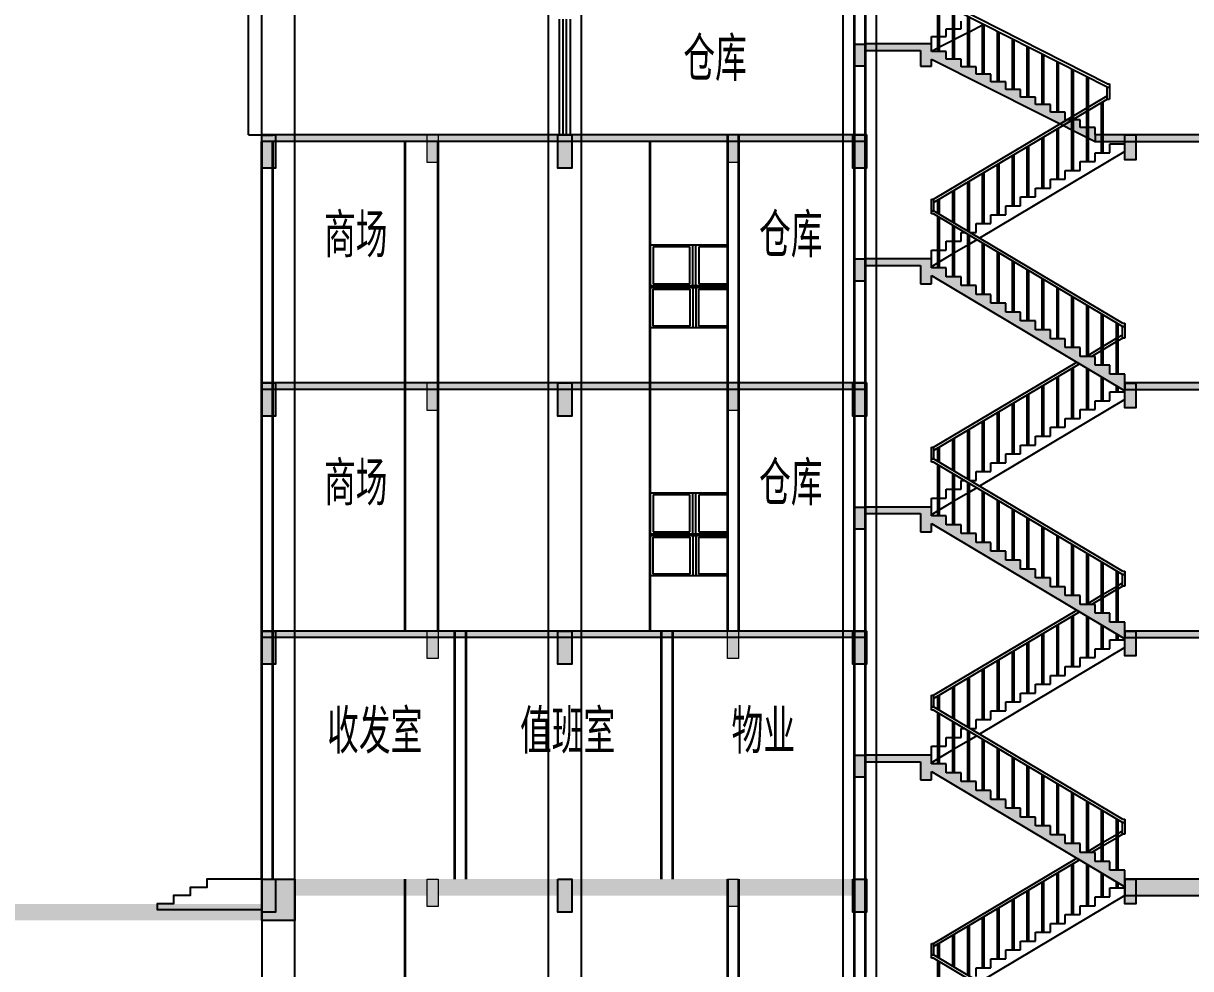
# Model space of a CAD drawing. Extents: x -129850 to 18340, y -11508 to 71861.
# Drawn here: x -34127 to -12945, y -1625 to 15525 of the extents above; entities that cross this region are included whole.
import ezdxf

# ---------------------------------------------------------------- set-up
doc = ezdxf.new("R2010")
doc.units = 0
doc.header["$LTSCALE"] = 1000
doc.header["$MEASUREMENT"] = 0
for name, color, linetype in [('Beam', 230, 'Continuous'), ('COLUMN', 170, 'Continuous'), ('E_CURTWALL', 51, 'Continuous'), ('E_LINE', 7, 'Continuous'), ('E_WINDOW', 4, 'Continuous'), ('FLOOR-100', 173, 'Continuous'), ('PUB_HATCH', 42, 'Continuous'), ('S_E_STAIR', 4, 'Continuous'), ('S_STAIR', 70, 'Continuous'), ('S_WINDOW', 4, 'Continuous'), ('Text', 7, 'Continuous'), ('TL-floor', 35, 'Continuous')]:
    doc.layers.add(name, color=color, linetype=linetype)
doc.layers.add('S_Beam', color=4, linetype='Continuous', lineweight=9)
doc.layers.add('S_WALL', color=40, linetype='Continuous', lineweight=35)
doc.styles.get("Standard").update_dxf_attribs({"font": 'gbenor.shx', "bigfont": 'gbcbig.shx'})

# ---------------------------------------------------------------- blocks, each defined once
blk = doc.blocks.new('$EWDLib$00001159')
for p, q in [((0, 0), (0, 1500)), ((84, 0), (84, 1500)), ((156, 0), (156, 1500)), ((240, 0), (240, 1500))]:
    blk.add_line(p, q)

msp = doc.modelspace()

# ---------------------------------------------------------------- hatches: boundary and pattern name
at = {"layer": 'Beam'}
h = msp.add_hatch(color=256, dxfattribs=at)
h.dxf.hatch_style = 1
h.paths.add_polyline_path([(-29800, 13500), (-29550, 13500), (-29550, 12900), (-29800, 12900)])
h = msp.add_hatch(color=256, dxfattribs=at)
h.dxf.hatch_style = 1
h.paths.add_polyline_path([(-24425, 13500), (-24175, 13500), (-24175, 12900), (-24425, 12900)])
h = msp.add_hatch(color=256, dxfattribs=at)
h.dxf.hatch_style = 1
h.paths.add_polyline_path([(-19075, 13500), (-18825, 13500), (-18825, 12900), (-19075, 12900)])
h = msp.add_hatch(color=256, dxfattribs=at)
h.dxf.hatch_style = 1
h.paths.add_polyline_path([(-29800, 9000), (-29550, 9000), (-29550, 8400), (-29800, 8400)])
h = msp.add_hatch(color=256, dxfattribs=at)
h.dxf.hatch_style = 1
h.paths.add_polyline_path([(-24425, 9000), (-24175, 9000), (-24175, 8400), (-24425, 8400)])
h = msp.add_hatch(color=256, dxfattribs=at)
h.dxf.hatch_style = 1
h.paths.add_polyline_path([(-19075, 9000), (-18825, 9000), (-18825, 8400), (-19075, 8400)])
h = msp.add_hatch(color=256, dxfattribs=at)
h.dxf.hatch_style = 1
h.paths.add_polyline_path([(-29800, 4500), (-29550, 4500), (-29550, 3900), (-29800, 3900)])
h = msp.add_hatch(color=256, dxfattribs=at)
h.dxf.hatch_style = 1
h.paths.add_polyline_path([(-24425, 4500), (-24175, 4500), (-24175, 3900), (-24425, 3900)])
h = msp.add_hatch(color=256, dxfattribs=at)
h.dxf.hatch_style = 1
h.paths.add_polyline_path([(-19075, 4500), (-18825, 4500), (-18825, 3900), (-19075, 3900)])
h = msp.add_hatch(color=256, dxfattribs=at)
h.dxf.hatch_style = 1
h.paths.add_polyline_path([(-29800, 0), (-29550, 0), (-29550, -600), (-29800, -600)])
h = msp.add_hatch(color=256, dxfattribs=at)
h.dxf.hatch_style = 1
h.paths.add_polyline_path([(-24425, 0), (-24175, 0), (-24175, -600), (-24425, -600)])
h = msp.add_hatch(color=256, dxfattribs=at)
h.dxf.hatch_style = 1
h.paths.add_polyline_path([(-19075, 0), (-18825, 0), (-18825, -600), (-19075, -600)])
at = {"layer": 'FLOOR-100'}
h = msp.add_hatch(color=256, dxfattribs=at)
h.dxf.hatch_style = 1
h.paths.add_polyline_path([(-18850, 13500), (-29800, 13500), (-29800, 13380), (-18850, 13380)])
h = msp.add_hatch(color=256, dxfattribs=at)
h.dxf.hatch_style = 1
h.paths.add_polyline_path([(11700, 13380), (11700, 13500), (-14680, 13500), (-14680, 13380)])
h = msp.add_hatch(color=256, dxfattribs=at)
h.dxf.hatch_style = 1
h.paths.add_polyline_path([(-18850, 9000), (-29800, 9000), (-29800, 8880), (-18850, 8880)])
h = msp.add_hatch(color=256, dxfattribs=at)
h.dxf.hatch_style = 1
h.paths.add_polyline_path([(11700, 8880), (11700, 9000), (-14140, 9000), (-14140, 8880)])
h = msp.add_hatch(color=256, dxfattribs=at)
h.dxf.hatch_style = 1
h.paths.add_polyline_path([(-18850, 4500), (-29800, 4500), (-29800, 4380), (-18850, 4380)])
h = msp.add_hatch(color=256, dxfattribs=at)
h.dxf.hatch_style = 1
h.paths.add_polyline_path([(11700, 4380), (11700, 4500), (-14140, 4500), (-14140, 4380)])
h = msp.add_hatch(color=256, dxfattribs=at)
h.dxf.hatch_style = 1
h.paths.add_polyline_path([(-18850, 0), (-29800, 0), (-29800, -300), (-18850, -300)])
h = msp.add_hatch(color=256, dxfattribs=at)
h.dxf.hatch_style = 1
h.paths.add_polyline_path([(-29200, 0), (-29800, 0), (-29800, -750), (-29200, -750)])
h = msp.add_hatch(color=256, dxfattribs=at)
h.dxf.hatch_style = 1
h.paths.add_polyline_path([(-14140, 0), (-14140, -300), (11700, -300), (11700, 0)])
h = msp.add_hatch(color=256, dxfattribs=at)
h.dxf.hatch_style = 1
h.paths.add_polyline_path([(-29800, -450), (-43400, -450), (-43400, -750), (-29800, -750)])
at = {"layer": 'PUB_HATCH'}
for points in [[(-17650, 15150), (-18850, 15150), (-18850, 15030), (-17850, 15030), (-17850, 14750), (-17650, 14750)], [(-14680, 13500), (-14680, 13637.5), (-14950, 13637.5), (-14950, 13775), (-15220, 13775), (-15220, 13912.5), (-15490, 13912.5), (-15490, 14050), (-15760, 14050), (-15760, 14187.5), (-16030, 14187.5), (-16030, 14325), (-16300, 14325), (-16300, 14462.5), (-16570, 14462.5), (-16570, 14600), (-16840, 14600), (-16840, 14737.5), (-17110, 14737.5), (-17110, 14875), (-17380, 14875), (-17380, 15012.5), (-17650, 15012.5), (-17650, 15030), (-17650, 14877.8), (-14680, 13380)], [(-17650, 11249.9), (-18850, 11249.9), (-18850, 11129.9), (-17850, 11129.9), (-17850, 10799.9), (-17650, 10799.9)], [(-14140, 8999.9), (-14140, 9160.7), (-14410, 9160.7), (-14410, 9321.4), (-14680, 9321.4), (-14680, 9482.1), (-14950, 9482.1), (-14950, 9642.8), (-15220, 9642.8), (-15220, 9803.5), (-15490, 9803.5), (-15490, 9964.2), (-15760, 9964.2), (-15760, 10124.9), (-16030, 10124.9), (-16030, 10285.7), (-16300, 10285.7), (-16300, 10446.4), (-16570, 10446.4), (-16570, 10607.1), (-16840, 10607.1), (-16840, 10767.8), (-17110, 10767.8), (-17110, 10928.5), (-17380, 10928.5), (-17380, 11089.2), (-17650, 11089.2), (-17650, 11129.9), (-17650, 10949.6), (-14140, 8860.3)], [(-17650, 6749.9), (-18850, 6749.9), (-18850, 6629.9), (-17850, 6629.9), (-17850, 6299.9), (-17650, 6299.9)], [(-14140, 4499.9), (-14140, 4660.7), (-14410, 4660.7), (-14410, 4821.4), (-14680, 4821.4), (-14680, 4982.1), (-14950, 4982.1), (-14950, 5142.8), (-15220, 5142.8), (-15220, 5303.5), (-15490, 5303.5), (-15490, 5464.2), (-15760, 5464.2), (-15760, 5624.9), (-16030, 5624.9), (-16030, 5785.7), (-16300, 5785.7), (-16300, 5946.4), (-16570, 5946.4), (-16570, 6107.1), (-16840, 6107.1), (-16840, 6267.8), (-17110, 6267.8), (-17110, 6428.5), (-17380, 6428.5), (-17380, 6589.2), (-17650, 6589.2), (-17650, 6629.9), (-17650, 6449.6), (-14140, 4360.3)], [(-17650, 2249.9), (-18850, 2249.9), (-18850, 2129.9), (-17850, 2129.9), (-17850, 1799.9), (-17650, 1799.9)], [(-14140, -0.1), (-14140, 160.7), (-14410, 160.7), (-14410, 321.4), (-14680, 321.4), (-14680, 482.1), (-14950, 482.1), (-14950, 642.8), (-15220, 642.8), (-15220, 803.5), (-15490, 803.5), (-15490, 964.2), (-15760, 964.2), (-15760, 1124.9), (-16030, 1124.9), (-16030, 1285.7), (-16300, 1285.7), (-16300, 1446.4), (-16570, 1446.4), (-16570, 1607.1), (-16840, 1607.1), (-16840, 1767.8), (-17110, 1767.8), (-17110, 1928.5), (-17380, 1928.5), (-17380, 2089.2), (-17650, 2089.2), (-17650, 2129.9), (-17650, 1949.6), (-14140, -139.7)]]:
    msp.add_hatch(color=256, dxfattribs=at).paths.add_polyline_path(points)
at = {"layer": 'S_Beam'}
h = msp.add_hatch(color=256, dxfattribs=at)
h.dxf.hatch_style = 1
h.paths.add_polyline_path([(-26800, 13500), (-26600, 13500), (-26600, 13000), (-26800, 13000)])
h = msp.add_hatch(color=256, dxfattribs=at)
h.dxf.hatch_style = 1
h.paths.add_polyline_path([(-21350, 13500), (-21150, 13500), (-21150, 13000), (-21350, 13000)])
h = msp.add_hatch(color=256, dxfattribs=at)
h.dxf.hatch_style = 1
h.paths.add_polyline_path([(-26800, 9000), (-26600, 9000), (-26600, 8500), (-26800, 8500)])
h = msp.add_hatch(color=256, dxfattribs=at)
h.dxf.hatch_style = 1
h.paths.add_polyline_path([(-21350, 9000), (-21150, 9000), (-21150, 8500), (-21350, 8500)])
h = msp.add_hatch(color=256, dxfattribs=at)
h.dxf.hatch_style = 1
h.paths.add_polyline_path([(-26800, 4500), (-26600, 4500), (-26600, 4000), (-26800, 4000)])
h = msp.add_hatch(color=256, dxfattribs=at)
h.dxf.hatch_style = 1
h.paths.add_polyline_path([(-21350, 4500), (-21150, 4500), (-21150, 4000), (-21350, 4000)])
h = msp.add_hatch(color=256, dxfattribs=at)
h.dxf.hatch_style = 1
h.paths.add_polyline_path([(-26800, 0), (-26600, 0), (-26600, -500), (-26800, -500)])
h = msp.add_hatch(color=256, dxfattribs=at)
h.dxf.hatch_style = 1
h.paths.add_polyline_path([(-21350, 0), (-21150, 0), (-21150, -500), (-21350, -500)])
at = {"layer": 'TL-floor'}
h = msp.add_hatch(color=256, dxfattribs=at)
h.dxf.hatch_style = 1
h.paths.add_polyline_path([(-18850, 15149.9), (-19050, 15149.9), (-19050, 14749.9), (-18850, 14749.9)])
h = msp.add_hatch(color=256, dxfattribs=at)
h.dxf.hatch_style = 1
h.paths.add_polyline_path([(-13940, 13499.9), (-14140, 13499.9), (-14140, 13049.9), (-13940, 13049.9)])
h = msp.add_hatch(color=256, dxfattribs=at)
h.dxf.hatch_style = 1
h.paths.add_polyline_path([(-19050, 10849.9), (-18850, 10849.9), (-18850, 11249.9), (-19050, 11249.9)])
h = msp.add_hatch(color=256, dxfattribs=at)
h.dxf.hatch_style = 1
h.paths.add_polyline_path([(-13940, 8999.9), (-14140, 8999.9), (-14140, 8549.9), (-13940, 8549.9)])
h = msp.add_hatch(color=256, dxfattribs=at)
h.dxf.hatch_style = 1
h.paths.add_polyline_path([(-19050, 6349.9), (-18850, 6349.9), (-18850, 6749.9), (-19050, 6749.9)])
h = msp.add_hatch(color=256, dxfattribs=at)
h.dxf.hatch_style = 1
h.paths.add_polyline_path([(-13940, 4499.9), (-14140, 4499.9), (-14140, 4049.9), (-13940, 4049.9)])
h = msp.add_hatch(color=256, dxfattribs=at)
h.dxf.hatch_style = 1
h.paths.add_polyline_path([(-19050, 1849.9), (-18850, 1849.9), (-18850, 2249.9), (-19050, 2249.9)])
h = msp.add_hatch(color=256, dxfattribs=at)
h.dxf.hatch_style = 1
h.paths.add_polyline_path([(-13940, -0.1), (-14140, -0.1), (-14140, -450.1), (-13940, -450.1)])

# ---------------------------------------------------------------- linework, layer by layer
at = {"layer": 'Beam'}
for points in [[(-29800, 13500), (-29550, 13500), (-29550, 12900), (-29800, 12900)], [(-24425, 13500), (-24175, 13500), (-24175, 12900), (-24425, 12900)], [(-19075, 13500), (-18825, 13500), (-18825, 12900), (-19075, 12900)], [(-29800, 9000), (-29550, 9000), (-29550, 8400), (-29800, 8400)], [(-24425, 9000), (-24175, 9000), (-24175, 8400), (-24425, 8400)], [(-19075, 9000), (-18825, 9000), (-18825, 8400), (-19075, 8400)], [(-29800, 4500), (-29550, 4500), (-29550, 3900), (-29800, 3900)], [(-24425, 4500), (-24175, 4500), (-24175, 3900), (-24425, 3900)], [(-19075, 4500), (-18825, 4500), (-18825, 3900), (-19075, 3900)], [(-29800, 0), (-29550, 0), (-29550, -600), (-29800, -600)], [(-24425, 0), (-24175, 0), (-24175, -600), (-24425, -600)], [(-19075, 0), (-18825, 0), (-18825, -600), (-19075, -600)]]:
    msp.add_lwpolyline(points, close=True, dxfattribs=at)
at = {"layer": 'COLUMN'}
for p, q in [((-19250, -4500), (-19250, 69480)), ((-18650, 69480), (-18650, -4500)), ((-29800, 13500), (-29800, 66300)), ((-29200, -4500), (-29200, 66300)), ((-24600, -4500), (-24600, 63000)), ((-24000, -4500), (-24000, 63000)), ((-29800, 0), (-29800, -4500))]:
    msp.add_line(p, q, dxfattribs=at)
at = {"layer": 'E_CURTWALL'}
for q in [(-30040, 66300), (-29800, 13500)]:
    msp.add_line((-30040, 13500), q, dxfattribs=at)
at = {"layer": 'E_LINE'}
for p, q in [((-21350, 12000), (-21350, 11100)), ((-21150, 9000), (-21150, 12000)), ((-21350, 7500), (-21350, 6600)), ((-21150, 4500), (-21150, 7500)), ((-26300, 4500), (-26300, 0)), ((-26100, 0), (-26100, 4500)), ((-22550, 4500), (-22550, 0)), ((-22350, 0), (-22350, 4500)), ((-21150, 0), (-21150, -4500))]:
    msp.add_line(p, q, dxfattribs=at)
at = {"layer": 'E_WINDOW', "ltscale": 100}
for p, q in [((-22750, 10000), (-22750, 11500)), ((-21350, 11500), (-22750, 11500)), ((-22030, 11468.1), (-22696.7, 11468.1)), ((-22696.7, 11468.1), (-22696.7, 10797.9)), ((-22030, 10797.9), (-22030, 11468.1)), ((-21976.6, 10766), (-21976.6, 11500)), ((-21923.3, 10766), (-21923.3, 11500)), ((-21870, 11468.1), (-21870, 10797.9)), ((-21350, 11468.1), (-21870, 11468.1)), ((-22750, 10766), (-21350, 10766)), ((-22750, 10734), (-21350, 10734)), ((-22696.7, 10797.9), (-22030, 10797.9)), ((-22696.7, 10031.9), (-22696.7, 10702.1)), ((-22696.7, 10702.1), (-22030, 10702.1)), ((-22030, 10702.1), (-22030, 10031.9)), ((-21976.6, 10734), (-21976.6, 10000)), ((-21923.3, 10734), (-21923.3, 10000)), ((-21870, 10797.9), (-21350, 10797.9)), ((-21870, 10031.9), (-21870, 10702.1)), ((-21870, 10702.1), (-21350, 10702.1)), ((-21350, 10000), (-22750, 10000)), ((-22030, 10031.9), (-22696.7, 10031.9)), ((-21350, 10031.9), (-21870, 10031.9)), ((-22750, 5500), (-22750, 7000)), ((-21350, 7000), (-22750, 7000)), ((-21976.6, 6266), (-21976.6, 7000)), ((-21923.3, 6266), (-21923.3, 7000)), ((-22030, 6968.1), (-22696.7, 6968.1)), ((-22696.7, 6968.1), (-22696.7, 6297.9)), ((-22030, 6297.9), (-22030, 6968.1)), ((-21870, 6968.1), (-21870, 6297.9)), ((-21350, 6968.1), (-21870, 6968.1)), ((-22750, 6266), (-21350, 6266)), ((-22750, 6234), (-21350, 6234)), ((-22696.7, 6297.9), (-22030, 6297.9)), ((-22696.7, 5531.9), (-22696.7, 6202.1)), ((-22696.7, 6202.1), (-22030, 6202.1)), ((-22030, 6202.1), (-22030, 5531.9)), ((-21976.6, 6234), (-21976.6, 5500)), ((-21923.3, 6234), (-21923.3, 5500)), ((-21870, 6297.9), (-21350, 6297.9)), ((-21870, 5531.9), (-21870, 6202.1)), ((-21870, 6202.1), (-21350, 6202.1)), ((-22030, 5531.9), (-22696.7, 5531.9)), ((-21350, 5531.9), (-21870, 5531.9)), ((-21350, 5500), (-22750, 5500))]:
    msp.add_line(p, q, dxfattribs=at)
at = {"layer": 'FLOOR-100'}
for p, q in [((-14459.9, 14365.4), (-14419.9, 14365.4)), ((-18850, 13500), (-29800, 13500)), ((-18850, 13380), (-29800, 13380)), ((-18850, 13500), (-18850, 13380)), ((-18850, 9000), (-29800, 9000)), ((-18850, 8880), (-29800, 8880)), ((-18850, 4500), (-29800, 4500)), ((-18850, 4380), (-29800, 4380))]:
    msp.add_line(p, q, dxfattribs=at)
for points in [[(11700, 13500), (-14680, 13500), (-14680, 13380), (11700, 13380)], [(11700, 9000), (-14140, 9000), (-14140, 8880), (11700, 8880)], [(11700, 4500), (-14140, 4500), (-14140, 4380), (11700, 4380)], [(-29200, 0), (-29200, -750), (-29800, -750), (-29800, 0)], [(11700, 0), (-14140, 0), (-14140, -300), (11700, -300)]]:
    msp.add_lwpolyline(points, close=True, dxfattribs=at)
at = {"layer": 'S_Beam'}
for points in [[(-26800, 13500), (-26600, 13500), (-26600, 13000), (-26800, 13000)], [(-21350, 13500), (-21150, 13500), (-21150, 13000), (-21350, 13000)], [(-26800, 9000), (-26600, 9000), (-26600, 8500), (-26800, 8500)], [(-21350, 9000), (-21150, 9000), (-21150, 8500), (-21350, 8500)], [(-26800, 4500), (-26600, 4500), (-26600, 4000), (-26800, 4000)], [(-21350, 4500), (-21150, 4500), (-21150, 4000), (-21350, 4000)], [(-26800, 0), (-26600, 0), (-26600, -500), (-26800, -500)], [(-21350, 0), (-21150, 0), (-21150, -500), (-21350, -500)]]:
    msp.add_lwpolyline(points, close=True, dxfattribs=at)
at = {"layer": 'S_E_STAIR'}
for p, q in [((-14459.9, 14425.4), (-17610, 16029.6)), ((-14459.9, 14365.4), (-17610, 15969.6)), ((-17530, 15012.5), (-17530, 15928.9)), ((-17500, 15012.5), (-17500, 15913.6)), ((-17260, 14875), (-17260, 15791.4)), ((-17230, 14875), (-17230, 15776.1)), ((-17110, 15425), (-17110, 15562.5)), ((-16990, 14737.5), (-16990, 15653.9)), ((-16960, 14737.5), (-16960, 15638.6)), ((-16720, 15488.9), (-16960, 15366.7)), ((-16720, 14600), (-16720, 15516.4)), ((-16690, 14600), (-16690, 15501.1)), ((-17650, 15150), (-17650, 15287.5)), ((-17650, 15287.5), (-17530, 15287.5)), ((-17500, 15287.5), (-17380, 15287.5)), ((-17380, 15287.5), (-17380, 15425)), ((-17380, 15425), (-17260, 15425)), ((-17230, 15425), (-17110, 15425)), ((-16990, 15351.4), (-17230, 15229.2)), ((-16450, 14462.5), (-16450, 15378.9)), ((-16420, 14462.5), (-16420, 15363.6)), ((-17530, 15076.4), (-17650, 15015.3)), ((-17260, 15213.9), (-17500, 15091.7)), ((-16180, 14325), (-16180, 15241.4)), ((-16150, 14325), (-16150, 15226.1)), ((-15910, 14187.5), (-15910, 15103.9)), ((-15880, 14187.5), (-15880, 15088.6)), ((-15640, 14050), (-15640, 14966.4)), ((-15610, 14050), (-15610, 14951.1)), ((-15370, 13912.5), (-15370, 14828.9)), ((-15340, 13912.5), (-15340, 14813.6)), ((-15100, 13775), (-15100, 14691.4)), ((-15070, 13775), (-15070, 14676.1)), ((-14830, 13637.5), (-14830, 14553.9)), ((-14800, 13637.5), (-14800, 14538.6)), ((-14459.9, 14425.4), (-14419.9, 14425.4)), ((-14419.9, 14425.4), (-14419.9, 14149.5)), ((-17610, 12334.5), (-14459.9, 14209.5)), ((-14459.9, 14149.5), (-14459.9, 14365.4)), ((-14459.9, 14365.4), (-14419.9, 14365.4)), ((-17610, 12274.5), (-14459.9, 14149.5)), ((-14560, 13178.5), (-14560, 14089.9)), ((-14530, 13178.5), (-14530, 14107.8)), ((-14459.9, 14149.5), (-14419.9, 14149.5)), ((-15100, 12857.1), (-15100, 13768.5)), ((-15070, 12857.1), (-15070, 13786.4)), ((-14830, 13017.8), (-14830, 13929.2)), ((-14800, 13017.8), (-14800, 13947.1)), ((-15370, 12696.4), (-15370, 13607.8)), ((-15340, 12696.4), (-15340, 13625.7)), ((-15640, 12535.7), (-15640, 13447.1)), ((-15610, 12535.7), (-15610, 13464.9)), ((-14140, 13339.2), (-14140, 13499.9)), ((-14140, 13199.6), (-16776.7, 11630.1)), ((-16150, 12214.2), (-16150, 13143.5)), ((-15910, 12374.9), (-15910, 13286.4)), ((-15880, 12374.9), (-15880, 13304.2)), ((-14680, 13017.8), (-14680, 13178.5)), ((-14680, 13178.5), (-14410, 13178.5)), ((-14410, 13178.5), (-14410, 13339.2)), ((-14410, 13339.2), (-14140, 13339.2)), ((-16450, 12053.5), (-16450, 12964.9)), ((-16420, 12053.5), (-16420, 12982.8)), ((-16180, 12214.2), (-16180, 13125.7)), ((-14950, 12857.1), (-14950, 13017.8)), ((-14950, 13017.8), (-14680, 13017.8)), ((-16720, 11892.8), (-16720, 12804.2)), ((-16690, 11892.8), (-16690, 12822.1)), ((-15220, 12696.4), (-15220, 12857.1)), ((-15220, 12857.1), (-14950, 12857.1)), ((-17230, 11899.9), (-17230, 12500.7)), ((-16990, 11757.1), (-16990, 12643.5)), ((-16960, 11739.2), (-16960, 12661.4)), ((-15760, 12374.9), (-15760, 12535.7)), ((-15760, 12535.7), (-15490, 12535.7)), ((-15490, 12535.7), (-15490, 12696.4)), ((-15490, 12696.4), (-15220, 12696.4)), ((-17650, 12126.1), (-17650, 12334.5)), ((-17650, 12334.5), (-17610, 12334.5)), ((-17610, 12334.5), (-17610, 12126.1)), ((-17530, 12078.5), (-17530, 12322.1)), ((-17500, 12060.7), (-17500, 12339.9)), ((-17260, 11917.8), (-17260, 12482.8)), ((-16030, 12214.2), (-16030, 12374.9)), ((-16030, 12374.9), (-15760, 12374.9)), ((-17650, 12066.1), (-17650, 12126.1)), ((-17650, 12126.1), (-17610, 12126.1)), ((-17610, 12126.1), (-17650, 12126.1)), ((-14180, 10084.5), (-17610, 12126.1)), ((-16300, 12053.5), (-16300, 12214.2)), ((-16300, 12214.2), (-16030, 12214.2)), ((-17610, 12066.1), (-17650, 12066.1)), ((-14180, 10024.5), (-17610, 12066.1)), ((-17530, 11089.2), (-17530, 12018.5)), ((-17500, 11089.2), (-17500, 12000.7)), ((-16840, 11732.1), (-16840, 11892.8)), ((-16840, 11892.8), (-16570, 11892.8)), ((-16570, 11892.8), (-16570, 12053.5)), ((-16570, 12053.5), (-16300, 12053.5)), ((-17260, 10928.5), (-17260, 11857.8)), ((-17230, 10928.5), (-17230, 11839.9)), ((-17110, 11571.4), (-17110, 11732.1)), ((-17110, 11732.1), (-17048.8, 11732.1)), ((-16990, 10767.8), (-16990, 11697.1)), ((-16960, 10767.8), (-16960, 11679.2)), ((-16948, 11732.1), (-16840, 11732.1)), ((-17380, 11410.7), (-17380, 11571.4)), ((-17380, 11571.4), (-17260, 11571.4)), ((-17230, 11571.4), (-17110, 11571.4)), ((-16990, 11503.1), (-17230, 11360.3)), ((-16827.1, 11600.1), (-16960, 11521)), ((-16720, 10607.1), (-16720, 11536.4)), ((-16690, 10607.1), (-16690, 11518.5)), ((-17650, 11249.9), (-17650, 11410.7)), ((-17650, 11410.7), (-17530, 11410.7)), ((-17500, 11410.7), (-17380, 11410.7)), ((-17260, 11342.4), (-17500, 11199.6)), ((-16450, 10446.4), (-16450, 11375.7)), ((-16420, 10446.4), (-16420, 11357.8)), ((-17530, 11181.7), (-17650, 11110.3)), ((-16180, 10285.7), (-16180, 11214.9)), ((-16150, 10285.7), (-16150, 11197.1)), ((-15910, 10124.9), (-15910, 11054.2)), ((-15880, 10124.9), (-15880, 11036.4)), ((-15640, 9964.2), (-15640, 10893.5)), ((-15610, 9964.2), (-15610, 10875.7)), ((-15370, 9803.5), (-15370, 10732.8)), ((-15340, 9803.5), (-15340, 10714.9)), ((-15100, 9642.8), (-15100, 10572.1)), ((-15070, 9642.8), (-15070, 10554.2)), ((-14830, 9482.1), (-14830, 10411.4)), ((-14800, 9482.1), (-14800, 10393.5)), ((-14560, 9321.4), (-14560, 10250.7)), ((-14530, 9321.4), (-14530, 10232.8)), ((-14290, 9160.7), (-14290, 10089.9)), ((-14260, 9160.7), (-14260, 10072.1)), ((-14180, 10084.5), (-14140, 10084.5)), ((-14140, 10024.5), (-14180, 10024.5)), ((-14180, 10024.5), (-14140, 10024.5)), ((-14180, 9816.1), (-14180, 10024.5)), ((-14140, 10084.5), (-14140, 10024.5)), ((-14140, 10024.5), (-14140, 9816.1)), ((-14530, 9667.8), (-14290, 9810.7)), ((-14530, 9607.8), (-14290, 9750.7)), ((-14260, 9828.5), (-14180, 9876.1)), ((-14260, 9768.5), (-14180, 9816.1)), ((-14140, 9816.1), (-14180, 9816.1)), ((-14800, 9507.1), (-14560, 9649.9)), ((-14741.2, 9482.1), (-14560, 9589.9)), ((-17610, 7834.5), (-15013.3, 9380.1)), ((-17610, 7774.5), (-14962.9, 9350.1)), ((-14842, 9482.1), (-14830, 9489.2)), ((-15340, 8196.4), (-15340, 9125.7)), ((-15100, 8357.1), (-15100, 9268.5)), ((-15070, 8357.1), (-15070, 9286.4)), ((-14830, 8517.8), (-14830, 9271)), ((-14800, 8517.8), (-14800, 9253.1)), ((-14560, 8678.5), (-14560, 9110.3)), ((-15640, 8035.7), (-15640, 8947.1)), ((-15610, 8035.7), (-15610, 8964.9)), ((-15370, 8196.4), (-15370, 9107.8)), ((-14530, 8678.5), (-14530, 9092.4)), ((-14290, 8839.2), (-14290, 8949.6)), ((-14260, 8839.2), (-14260, 8931.7)), ((-14140, 8699.6), (-16776.7, 7130.1)), ((-15910, 7874.9), (-15910, 8786.4)), ((-15880, 7874.9), (-15880, 8804.2)), ((-14410, 8678.5), (-14410, 8839.2)), ((-14410, 8839.2), (-14140, 8839.2)), ((-16420, 7553.5), (-16420, 8482.8)), ((-16180, 7714.2), (-16180, 8625.7)), ((-16150, 7714.2), (-16150, 8643.5)), ((-14950, 8357.1), (-14950, 8517.8)), ((-14950, 8517.8), (-14680, 8517.8)), ((-14680, 8517.8), (-14680, 8678.5)), ((-14680, 8678.5), (-14410, 8678.5)), ((-16720, 7392.8), (-16720, 8304.2)), ((-16690, 7392.8), (-16690, 8322.1)), ((-16450, 7553.5), (-16450, 8464.9)), ((-15220, 8196.4), (-15220, 8357.1)), ((-15220, 8357.1), (-14950, 8357.1)), ((-16990, 7257.1), (-16990, 8143.5)), ((-16960, 7239.2), (-16960, 8161.4)), ((-15490, 8035.7), (-15490, 8196.4)), ((-15490, 8196.4), (-15220, 8196.4)), ((-17500, 7560.7), (-17500, 7839.9)), ((-17260, 7417.8), (-17260, 7982.8)), ((-17230, 7399.9), (-17230, 8000.7)), ((-16030, 7714.2), (-16030, 7874.9)), ((-16030, 7874.9), (-15760, 7874.9)), ((-15760, 7874.9), (-15760, 8035.7)), ((-15760, 8035.7), (-15490, 8035.7)), ((-17650, 7626.1), (-17650, 7834.5)), ((-17650, 7834.5), (-17610, 7834.5)), ((-17650, 7566.1), (-17650, 7626.1)), ((-17650, 7626.1), (-17610, 7626.1)), ((-17610, 7626.1), (-17650, 7626.1)), ((-17610, 7834.5), (-17610, 7626.1)), ((-14180, 5584.5), (-17610, 7626.1)), ((-17530, 7578.5), (-17530, 7822.1)), ((-16300, 7553.5), (-16300, 7714.2)), ((-16300, 7714.2), (-16030, 7714.2)), ((-17610, 7566.1), (-17650, 7566.1)), ((-14180, 5524.5), (-17610, 7566.1)), ((-17530, 6589.2), (-17530, 7518.5)), ((-17500, 6589.2), (-17500, 7500.7)), ((-16570, 7392.8), (-16570, 7553.5)), ((-16570, 7553.5), (-16300, 7553.5)), ((-17260, 6428.5), (-17260, 7357.8)), ((-17230, 6428.5), (-17230, 7339.9)), ((-17110, 7071.4), (-17110, 7232.1)), ((-17110, 7232.1), (-17048.8, 7232.1)), ((-16948, 7232.1), (-16840, 7232.1)), ((-16840, 7232.1), (-16840, 7392.8)), ((-16840, 7392.8), (-16570, 7392.8)), ((-17380, 6910.7), (-17380, 7071.4)), ((-17380, 7071.4), (-17260, 7071.4)), ((-17230, 7071.4), (-17110, 7071.4)), ((-16990, 7003.1), (-17230, 6860.3)), ((-16990, 6267.8), (-16990, 7197.1)), ((-16960, 6267.8), (-16960, 7179.2)), ((-16827.1, 7100.1), (-16960, 7021)), ((-16720, 6107.1), (-16720, 7036.4)), ((-16690, 6107.1), (-16690, 7018.5)), ((-17650, 6749.9), (-17650, 6910.7)), ((-17650, 6910.7), (-17530, 6910.7)), ((-17500, 6910.7), (-17380, 6910.7)), ((-17260, 6842.4), (-17500, 6699.6)), ((-16450, 5946.4), (-16450, 6875.7)), ((-16420, 5946.4), (-16420, 6857.8)), ((-17530, 6681.7), (-17650, 6610.3)), ((-16180, 5785.7), (-16180, 6714.9)), ((-16150, 5785.7), (-16150, 6697.1)), ((-15910, 5624.9), (-15910, 6554.2)), ((-15880, 5624.9), (-15880, 6536.4)), ((-15640, 5464.2), (-15640, 6393.5)), ((-15610, 5464.2), (-15610, 6375.7)), ((-15370, 5303.5), (-15370, 6232.8)), ((-15340, 5303.5), (-15340, 6214.9)), ((-15100, 5142.8), (-15100, 6072.1)), ((-15070, 5142.8), (-15070, 6054.2)), ((-14830, 4982.1), (-14830, 5911.4)), ((-14800, 4982.1), (-14800, 5893.5)), ((-14560, 4821.4), (-14560, 5750.7)), ((-14530, 4821.4), (-14530, 5732.8)), ((-14290, 4660.7), (-14290, 5589.9)), ((-14260, 4660.7), (-14260, 5572.1)), ((-14180, 5584.5), (-14140, 5584.5)), ((-14140, 5524.5), (-14180, 5524.5)), ((-14180, 5524.5), (-14140, 5524.5)), ((-14180, 5316.1), (-14180, 5524.5)), ((-14140, 5584.5), (-14140, 5524.5)), ((-14140, 5524.5), (-14140, 5316.1)), ((-14530, 5167.8), (-14290, 5310.7)), ((-14260, 5328.5), (-14180, 5376.1)), ((-14260, 5268.5), (-14180, 5316.1)), ((-14140, 5316.1), (-14180, 5316.1)), ((-14800, 5007.1), (-14560, 5149.9)), ((-14741.2, 4982.1), (-14560, 5089.9)), ((-14530, 5107.8), (-14290, 5250.7)), ((-17610, 3334.5), (-15013.3, 4880.1)), ((-14842, 4982.1), (-14830, 4989.2)), ((-17610, 3274.5), (-14962.9, 4850.1)), ((-15100, 3857.1), (-15100, 4768.5)), ((-15070, 3857.1), (-15070, 4786.4)), ((-14830, 4017.8), (-14830, 4771)), ((-14800, 4017.8), (-14800, 4753.1)), ((-15610, 3535.7), (-15610, 4464.9)), ((-15370, 3696.4), (-15370, 4607.8)), ((-15340, 3696.4), (-15340, 4625.7)), ((-14560, 4178.5), (-14560, 4610.3)), ((-14530, 4178.5), (-14530, 4592.4)), ((-14290, 4339.2), (-14290, 4449.6)), ((-15910, 3374.9), (-15910, 4286.4)), ((-15880, 3374.9), (-15880, 4304.2)), ((-15640, 3535.7), (-15640, 4447.1)), ((-14410, 4178.5), (-14410, 4339.2)), ((-14410, 4339.2), (-14140, 4339.2)), ((-14260, 4339.2), (-14260, 4431.7)), ((-14140, 4199.6), (-16776.7, 2630.1)), ((-16180, 3214.2), (-16180, 4125.7)), ((-16150, 3214.2), (-16150, 4143.5)), ((-14680, 4017.8), (-14680, 4178.5)), ((-14680, 4178.5), (-14410, 4178.5)), ((-16690, 2892.8), (-16690, 3822.1)), ((-16450, 3053.5), (-16450, 3964.9)), ((-16420, 3053.5), (-16420, 3982.8)), ((-15220, 3696.4), (-15220, 3857.1)), ((-15220, 3857.1), (-14950, 3857.1)), ((-14950, 3857.1), (-14950, 4017.8)), ((-14950, 4017.8), (-14680, 4017.8)), ((-16990, 2757.1), (-16990, 3643.5)), ((-16960, 2739.2), (-16960, 3661.4)), ((-16720, 2892.8), (-16720, 3804.2)), ((-15490, 3535.7), (-15490, 3696.4)), ((-15490, 3696.4), (-15220, 3696.4)), ((-17260, 2917.8), (-17260, 3482.8)), ((-17230, 2899.9), (-17230, 3500.7)), ((-15760, 3374.9), (-15760, 3535.7)), ((-15760, 3535.7), (-15490, 3535.7)), ((-17650, 3126.1), (-17650, 3334.5)), ((-17650, 3334.5), (-17610, 3334.5)), ((-17610, 3334.5), (-17610, 3126.1)), ((-17530, 3078.5), (-17530, 3322.1)), ((-17500, 3060.7), (-17500, 3339.9)), ((-16300, 3053.5), (-16300, 3214.2)), ((-16300, 3214.2), (-16030, 3214.2)), ((-16030, 3214.2), (-16030, 3374.9)), ((-16030, 3374.9), (-15760, 3374.9)), ((-17650, 3066.1), (-17650, 3126.1)), ((-17650, 3126.1), (-17610, 3126.1)), ((-17610, 3126.1), (-17650, 3126.1)), ((-17610, 3066.1), (-17650, 3066.1)), ((-14180, 1084.5), (-17610, 3126.1)), ((-14180, 1024.5), (-17610, 3066.1)), ((-17530, 2089.2), (-17530, 3018.5)), ((-17500, 2089.2), (-17500, 3000.7)), ((-16570, 2892.8), (-16570, 3053.5)), ((-16570, 3053.5), (-16300, 3053.5)), ((-17260, 1928.5), (-17260, 2857.8)), ((-17230, 1928.5), (-17230, 2839.9)), ((-16840, 2732.1), (-16840, 2892.8)), ((-16840, 2892.8), (-16570, 2892.8)), ((-17380, 2410.7), (-17380, 2571.4)), ((-17380, 2571.4), (-17260, 2571.4)), ((-17230, 2571.4), (-17110, 2571.4)), ((-17110, 2571.4), (-17110, 2732.1)), ((-17110, 2732.1), (-17048.8, 2732.1)), ((-16990, 1767.8), (-16990, 2697.1)), ((-16960, 1767.8), (-16960, 2679.2)), ((-16827.1, 2600.1), (-16960, 2521)), ((-16948, 2732.1), (-16840, 2732.1)), ((-17650, 2249.9), (-17650, 2410.7)), ((-17650, 2410.7), (-17530, 2410.7)), ((-17500, 2410.7), (-17380, 2410.7)), ((-17260, 2342.4), (-17500, 2199.6)), ((-16990, 2503.1), (-17230, 2360.3)), ((-16720, 1607.1), (-16720, 2536.4)), ((-16690, 1607.1), (-16690, 2518.5)), ((-16450, 1446.4), (-16450, 2375.7)), ((-16420, 1446.4), (-16420, 2357.8)), ((-17530, 2181.7), (-17650, 2110.3)), ((-16180, 1285.7), (-16180, 2214.9)), ((-16150, 1285.7), (-16150, 2197.1)), ((-15910, 1124.9), (-15910, 2054.2)), ((-15880, 1124.9), (-15880, 2036.4)), ((-15640, 964.2), (-15640, 1893.5)), ((-15610, 964.2), (-15610, 1875.7)), ((-15370, 803.5), (-15370, 1732.8)), ((-15340, 803.5), (-15340, 1714.9)), ((-15100, 642.8), (-15100, 1572.1)), ((-15070, 642.8), (-15070, 1554.2)), ((-14830, 482.1), (-14830, 1411.4)), ((-14800, 482.1), (-14800, 1393.5)), ((-14560, 321.4), (-14560, 1250.7)), ((-14530, 321.4), (-14530, 1232.8)), ((-14290, 160.7), (-14290, 1089.9)), ((-14260, 160.7), (-14260, 1072.1)), ((-14180, 1084.5), (-14140, 1084.5)), ((-14140, 1084.5), (-14140, 1024.5)), ((-14260, 828.5), (-14180, 876.1)), ((-14140, 1024.5), (-14180, 1024.5)), ((-14180, 1024.5), (-14140, 1024.5)), ((-14180, 816.1), (-14180, 1024.5)), ((-14140, 1024.5), (-14140, 816.1)), ((-14800, 507.1), (-14560, 649.9)), ((-14530, 667.8), (-14290, 810.7)), ((-14530, 607.8), (-14290, 750.7)), ((-14260, 768.5), (-14180, 816.1)), ((-14140, 816.1), (-14180, 816.1)), ((-14842, 482.1), (-14830, 489.2)), ((-14741.2, 482.1), (-14560, 589.9)), ((-17610, -1165.5), (-15013.3, 380.1)), ((-17610, -1225.5), (-14962.9, 350.1)), ((-15100, -642.9), (-15100, 268.5)), ((-15070, -642.9), (-15070, 286.4)), ((-14830, -482.2), (-14830, 271)), ((-14800, -482.2), (-14800, 253.1)), ((-15370, -803.6), (-15370, 107.8)), ((-15340, -803.6), (-15340, 125.7)), ((-14560, -321.5), (-14560, 110.3)), ((-14530, -321.5), (-14530, 92.4)), ((-15880, -1125.1), (-15880, -195.8)), ((-15640, -964.3), (-15640, -52.9)), ((-15610, -964.3), (-15610, -35.1)), ((-14410, -321.5), (-14410, -160.8)), ((-14410, -160.8), (-14140, -160.8)), ((-14290, -160.8), (-14290, -50.4)), ((-14260, -160.8), (-14260, -68.3)), ((-14140, -300.4), (-16776.7, -1869.9)), ((-16180, -1285.8), (-16180, -374.3)), ((-16150, -1285.8), (-16150, -356.5)), ((-15910, -1125.1), (-15910, -213.6)), ((-14680, -482.2), (-14680, -321.5)), ((-14680, -321.5), (-14410, -321.5)), ((-16450, -1446.5), (-16450, -535.1)), ((-16420, -1446.5), (-16420, -517.2)), ((-14950, -642.9), (-14950, -482.2)), ((-14950, -482.2), (-14680, -482.2)), ((-16960, -1760.8), (-16960, -838.6)), ((-16720, -1607.2), (-16720, -695.8)), ((-16690, -1607.2), (-16690, -677.9)), ((-15490, -964.3), (-15490, -803.6)), ((-15490, -803.6), (-15220, -803.6)), ((-15220, -803.6), (-15220, -642.9)), ((-15220, -642.9), (-14950, -642.9)), ((-17260, -1582.2), (-17260, -1017.2)), ((-17230, -1600.1), (-17230, -999.3)), ((-16990, -1742.9), (-16990, -856.5)), ((-15760, -1125.1), (-15760, -964.3)), ((-15760, -964.3), (-15490, -964.3)), ((-17650, -1373.9), (-17650, -1165.5)), ((-17650, -1165.5), (-17610, -1165.5)), ((-17610, -1165.5), (-17610, -1373.9)), ((-17530, -1421.5), (-17530, -1177.9)), ((-17500, -1439.3), (-17500, -1160.1)), ((-16030, -1285.8), (-16030, -1125.1)), ((-16030, -1125.1), (-15760, -1125.1)), ((-17650, -1433.9), (-17650, -1373.9)), ((-17650, -1373.9), (-17610, -1373.9)), ((-17610, -1373.9), (-17650, -1373.9)), ((-17610, -1433.9), (-17650, -1433.9)), ((-14151.8, -3432.3), (-17610, -1373.9)), ((-14151.8, -3492.3), (-17610, -1433.9)), ((-17530, -2410.8), (-17530, -1481.5)), ((-16570, -1607.2), (-16570, -1446.5)), ((-16570, -1446.5), (-16300, -1446.5)), ((-16300, -1446.5), (-16300, -1285.8)), ((-16300, -1285.8), (-16030, -1285.8)), ((-17500, -2410.8), (-17500, -1499.3)), ((-16840, -1767.9), (-16840, -1607.2)), ((-16840, -1607.2), (-16570, -1607.2))]:
    msp.add_line(p, q, dxfattribs=at)
at = {"layer": 'S_STAIR'}
for p, q in [((-18850, 15150), (-18850, 15030)), ((-17650, 15150), (-18850, 15150)), ((-18850, 15150), (-18850, 15030)), ((-17650, 15012.5), (-17650, 15150)), ((-18850, 15030), (-17850, 15030)), ((-17850, 15030), (-17850, 14750)), ((-17380, 15012.5), (-17650, 15012.5)), ((-17650, 14877.8), (-14680, 13380)), ((-17650, 14750), (-17650, 14877.8)), ((-17380, 14875), (-17380, 15012.5)), ((-17110, 14875), (-17380, 14875)), ((-17110, 14737.5), (-17110, 14875)), ((-17850, 14750), (-17650, 14750)), ((-16840, 14737.5), (-17110, 14737.5)), ((-16840, 14600), (-16840, 14737.5)), ((-16570, 14600), (-16840, 14600)), ((-16570, 14462.5), (-16570, 14600)), ((-16300, 14462.5), (-16570, 14462.5)), ((-16300, 14325), (-16300, 14462.5)), ((-16030, 14325), (-16300, 14325)), ((-16030, 14187.5), (-16030, 14325)), ((-15760, 14187.5), (-16030, 14187.5)), ((-15760, 14050), (-15760, 14187.5)), ((-15490, 14050), (-15760, 14050)), ((-15490, 13912.5), (-15490, 14050)), ((-15220, 13912.5), (-15490, 13912.5)), ((-15220, 13775), (-15220, 13912.5)), ((-14950, 13775), (-15220, 13775)), ((-14950, 13637.5), (-14950, 13775)), ((-14680, 13637.5), (-14950, 13637.5)), ((-14680, 13500), (-14680, 13637.5)), ((-18850, 11250), (-18850, 11130)), ((-17650, 11249.9), (-18850, 11249.9)), ((-18850, 11249.9), (-18850, 11129.9)), ((-17650, 11089.2), (-17650, 11249.9)), ((-18850, 11129.9), (-17850, 11129.9)), ((-17850, 11129.9), (-17850, 10799.9)), ((-17380, 11089.2), (-17650, 11089.2)), ((-17380, 10928.5), (-17380, 11089.2)), ((-17650, 10949.6), (-14140, 8860.3)), ((-17650, 10799.9), (-17650, 10949.6)), ((-17110, 10928.5), (-17380, 10928.5)), ((-17110, 10767.8), (-17110, 10928.5)), ((-17850, 10799.9), (-17650, 10799.9)), ((-16840, 10767.8), (-17110, 10767.8)), ((-16840, 10607.1), (-16840, 10767.8)), ((-16570, 10607.1), (-16840, 10607.1)), ((-16570, 10446.4), (-16570, 10607.1)), ((-16300, 10446.4), (-16570, 10446.4)), ((-16300, 10285.7), (-16300, 10446.4)), ((-16030, 10285.7), (-16300, 10285.7)), ((-16030, 10124.9), (-16030, 10285.7)), ((-15760, 10124.9), (-16030, 10124.9)), ((-15760, 9964.2), (-15760, 10124.9)), ((-15490, 9964.2), (-15760, 9964.2)), ((-15490, 9803.5), (-15490, 9964.2)), ((-15220, 9803.5), (-15490, 9803.5)), ((-15220, 9642.8), (-15220, 9803.5)), ((-14950, 9642.8), (-15220, 9642.8)), ((-14950, 9482.1), (-14950, 9642.8)), ((-14680, 9482.1), (-14950, 9482.1)), ((-14680, 9321.4), (-14680, 9482.1)), ((-14410, 9321.4), (-14680, 9321.4)), ((-14410, 9160.7), (-14410, 9321.4)), ((-14140, 9160.7), (-14410, 9160.7)), ((-14140, 8999.9), (-14140, 9160.7)), ((-18850, 6750), (-18850, 6630)), ((-17650, 6749.9), (-18850, 6749.9)), ((-18850, 6749.9), (-18850, 6629.9)), ((-18850, 6629.9), (-17850, 6629.9)), ((-17850, 6629.9), (-17850, 6299.9)), ((-17650, 6589.2), (-17650, 6749.9)), ((-17380, 6589.2), (-17650, 6589.2)), ((-17380, 6428.5), (-17380, 6589.2)), ((-17650, 6449.6), (-14140, 4360.3)), ((-17650, 6299.9), (-17650, 6449.6)), ((-17110, 6428.5), (-17380, 6428.5)), ((-17110, 6267.8), (-17110, 6428.5)), ((-17850, 6299.9), (-17650, 6299.9)), ((-16840, 6267.8), (-17110, 6267.8)), ((-16840, 6107.1), (-16840, 6267.8)), ((-16570, 6107.1), (-16840, 6107.1)), ((-16570, 5946.4), (-16570, 6107.1)), ((-16300, 5946.4), (-16570, 5946.4)), ((-16300, 5785.7), (-16300, 5946.4)), ((-16030, 5785.7), (-16300, 5785.7)), ((-16030, 5624.9), (-16030, 5785.7)), ((-15760, 5624.9), (-16030, 5624.9)), ((-15760, 5464.2), (-15760, 5624.9)), ((-15490, 5464.2), (-15760, 5464.2)), ((-15490, 5303.5), (-15490, 5464.2)), ((-15220, 5303.5), (-15490, 5303.5)), ((-15220, 5142.8), (-15220, 5303.5)), ((-14950, 5142.8), (-15220, 5142.8)), ((-14950, 4982.1), (-14950, 5142.8)), ((-14680, 4982.1), (-14950, 4982.1)), ((-14680, 4821.4), (-14680, 4982.1)), ((-14410, 4821.4), (-14680, 4821.4)), ((-14410, 4660.7), (-14410, 4821.4)), ((-14140, 4660.7), (-14410, 4660.7)), ((-14140, 4499.9), (-14140, 4660.7)), ((-18850, 2250), (-18850, 2130)), ((-17650, 2249.9), (-18850, 2249.9)), ((-18850, 2249.9), (-18850, 2129.9)), ((-18850, 2129.9), (-17850, 2129.9)), ((-17850, 2129.9), (-17850, 1799.9)), ((-17650, 2089.2), (-17650, 2249.9)), ((-17380, 2089.2), (-17650, 2089.2)), ((-17650, 1949.6), (-14140, -139.7)), ((-17650, 1799.9), (-17650, 1949.6)), ((-17380, 1928.5), (-17380, 2089.2)), ((-17110, 1928.5), (-17380, 1928.5)), ((-17110, 1767.8), (-17110, 1928.5)), ((-17850, 1799.9), (-17650, 1799.9)), ((-16840, 1767.8), (-17110, 1767.8)), ((-16840, 1607.1), (-16840, 1767.8)), ((-16570, 1607.1), (-16840, 1607.1)), ((-16570, 1446.4), (-16570, 1607.1)), ((-16300, 1446.4), (-16570, 1446.4)), ((-16300, 1285.7), (-16300, 1446.4)), ((-16030, 1285.7), (-16300, 1285.7)), ((-16030, 1124.9), (-16030, 1285.7)), ((-15760, 1124.9), (-16030, 1124.9)), ((-15760, 964.2), (-15760, 1124.9)), ((-15490, 964.2), (-15760, 964.2)), ((-15490, 803.5), (-15490, 964.2)), ((-15220, 803.5), (-15490, 803.5)), ((-15220, 642.8), (-15220, 803.5)), ((-14950, 642.8), (-15220, 642.8)), ((-14950, 482.1), (-14950, 642.8)), ((-14680, 482.1), (-14950, 482.1)), ((-14680, 321.4), (-14680, 482.1)), ((-14410, 321.4), (-14680, 321.4)), ((-14410, 160.7), (-14410, 321.4)), ((-14140, 160.7), (-14410, 160.7)), ((-14140, -0.1), (-14140, 160.7))]:
    msp.add_line(p, q, dxfattribs=at)
msp.add_lwpolyline([(-29800, 0), (-30800, 0), (-30800, -150), (-31100, -150), (-31100, -300), (-31400, -300), (-31400, -450), (-31700, -450), (-31700, -550), (-29800, -550)], close=True, dxfattribs=at)
at = {"layer": 'S_WALL'}
for p, q in [((-19050, 69480), (-19050, -4500)), ((-18850, 69480), (-18850, -4500)), ((-29800, 13500), (-29600, 13500)), ((-29800, 0), (-29800, 13380)), ((-29600, 0), (-29600, 13380)), ((-27200, 4500), (-27200, 13380)), ((-26600, 4500), (-26600, 13380)), ((-22750, 4500), (-22750, 13380)), ((-21350, 13500), (-21350, 4500)), ((-21150, 13500), (-21150, 4500)), ((-26300, 4500), (-26300, 0)), ((-26100, 4500), (-26100, 0)), ((-22550, 4500), (-22550, 0)), ((-22350, 4500), (-22350, 0)), ((-27200, -4500), (-27200, 0)), ((-21350, 0), (-21350, -4500)), ((-21150, 0), (-21150, -4500))]:
    msp.add_line(p, q, dxfattribs=at)
at = {"layer": 'TL-floor'}
for points in [[(-18850, 15150), (-18850, 14749.9), (-19050, 14749.9), (-19050, 15149.9), (-18850, 15149.9)], [(-13940, 13500), (-13940, 13049.9), (-14140, 13049.9), (-14140, 13499.9), (-13940, 13499.9)], [(-18850, 11250), (-18850, 10849.9), (-19050, 10849.9), (-19050, 11249.9), (-18850, 11249.9)], [(-13940, 9000), (-13940, 8549.9), (-14140, 8549.9), (-14140, 8999.9), (-13940, 8999.9)], [(-18850, 6750), (-18850, 6349.9), (-19050, 6349.9), (-19050, 6749.9), (-18850, 6749.9)], [(-13940, 4500), (-13940, 4049.9), (-14140, 4049.9), (-14140, 4499.9), (-13940, 4499.9)], [(-18850, 2250), (-18850, 1849.9), (-19050, 1849.9), (-19050, 2249.9), (-18850, 2249.9)], [(-13940, 0), (-13940, -450.1), (-14140, -450.1), (-14140, -0.1), (-13940, -0.1)]]:
    msp.add_lwpolyline(points, dxfattribs=at)

# ---------------------------------------------------------------- block references
at = {"layer": 'S_WINDOW', "xscale": 0.8333333333333031, "yscale": 1.400000000000002, "rotation": 359.9999999999999}
msp.add_blockref('$EWDLib$00001159', (-24400, 13500), dxfattribs=at)

# ---------------------------------------------------------------- texts
at = {"layer": 'Text', "char_height": 800, "attachment_point": 5}
for s, width, insert in [('仓库', 2100, (-21574.1, 14876.5)), ('商场', 2989.63, (-28094.8, 11676.5)), ('仓库', 2900, (-20200, 11676.5)), ('商场', 2989.63, (-28094.8, 7176.5)), ('仓库', 2900, (-20200, 7176.5)), ('收发室', 2900, (-27750, 2676.5)), ('值班室', 2900, (-24250, 2676.5)), ('物业', 2900, (-20700, 2676.5))]:
    msp.add_mtext_dynamic_manual_height_columns(s, width=width, gutter_width=1750, heights=[0], dxfattribs=dict(at, insert=insert))

doc.saveas('drawing.dxf')
